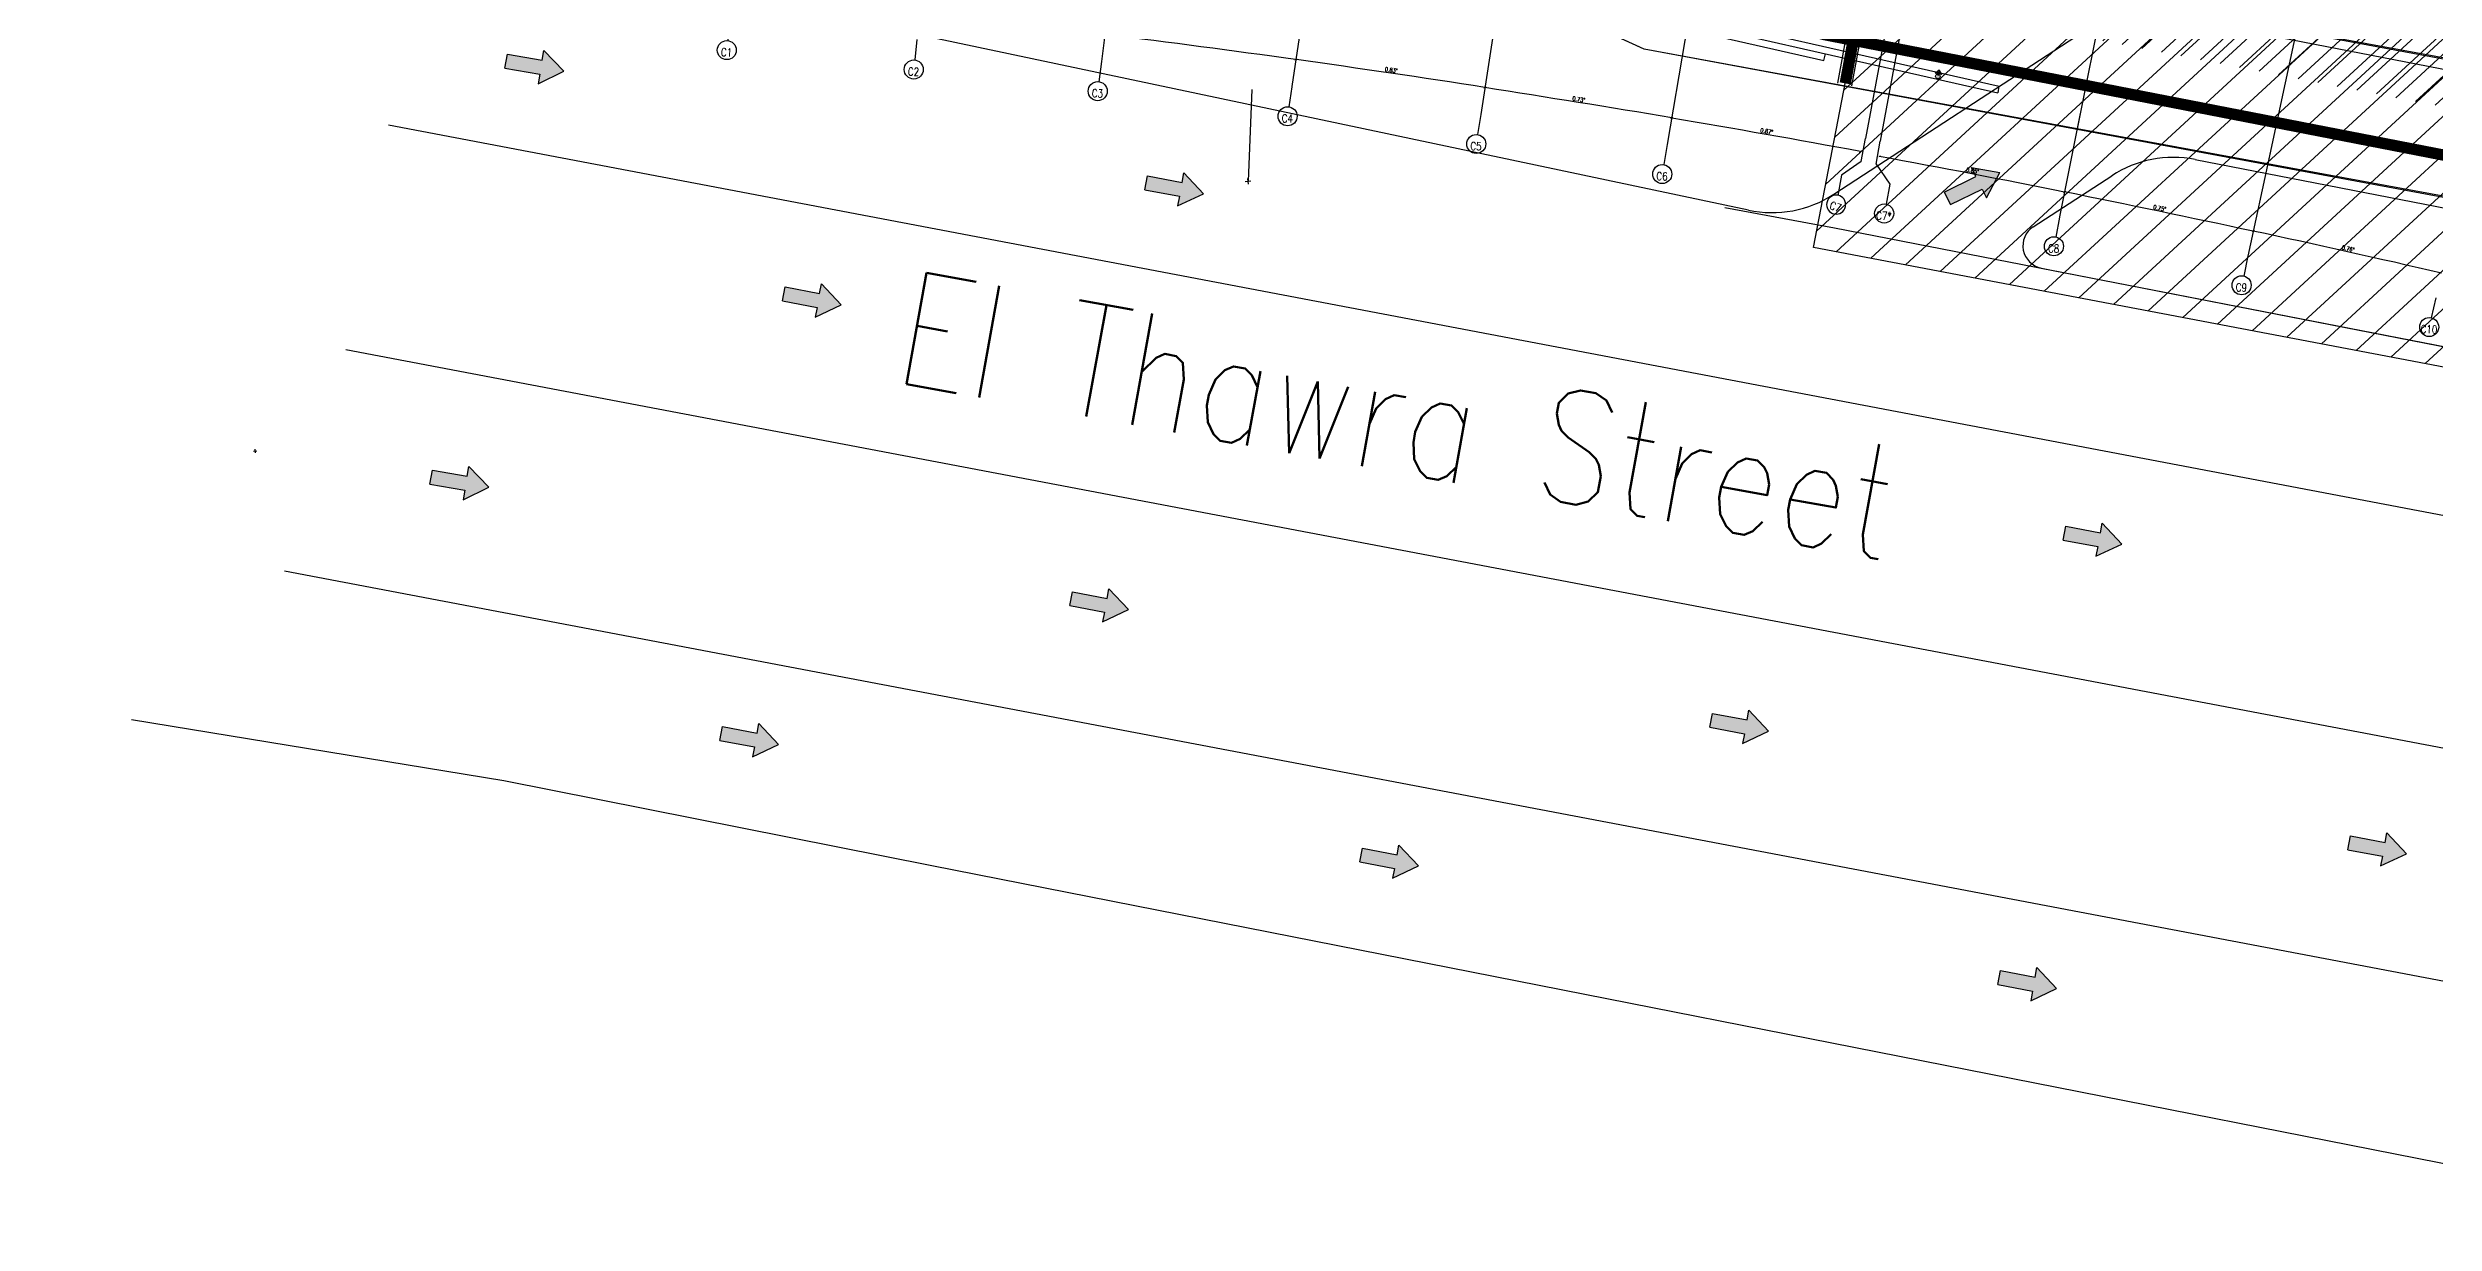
# Model space of a CAD drawing. Extents: x -678889171 to 586587, y -792238163 to 335485.
# Drawn here: x -678856976 to -678751703, y -792230080 to -792178227 of the extents above; entities that cross this region are included whole.
import ezdxf
from ezdxf.enums import TextEntityAlignment as Align

# ---------------------------------------------------------------- set-up
doc = ezdxf.new("R2010")
doc.units = 0
doc.header["$MEASUREMENT"] = 0
doc.layers.get('0').update_dxf_attribs({"color": 8})
for name, color, linetype in [('A-ANNO-LEGN', 252, 'Continuous'), ('A-FLOR-PATT', 252, 'Continuous'), ('A-SITE-PATT', 252, 'Continuous'), ('A-WALL', 252, 'Continuous'), ('XR-Axis$0$A-GRID-LINE-OUT', 252, 'Continuous')]:
    doc.layers.add(name, color=color, linetype=linetype)
doc.layers.add('BASEMENT3 LAYOUT$0$A-TABL-TEXT', color=252, linetype='Continuous', lineweight=30)
doc.layers.add('BASEMENT3 LAYOUT$0$HATCH5', color=252, linetype='Continuous', lineweight=15)
doc.styles.add('Ground floor Towers$0$$Bas01-Rname$0$EN-SC', font='swissc.ttf')
doc.styles.add('Ground floor Towers$0$$Bas01-Rname$0$EN-SCL', font='swisscl.ttf')
doc.styles.add('Ground floor Towers$0$04-Ground Floor$0$V2-lower ground$0$LEVEL  FOR LICENSE LOWER GR$0$$LG- LEVEL$0$AR-SR', font='sarb.shx')
doc.styles.add('MOD-E-TEXT', font='romans.shx', dxfattribs={"width": 0.8, "height": 1.8})
doc.styles.add('XR-Axis$0$MEDAD-E-TEXT', font='romans.shx', dxfattribs={"width": 0.8, "height": 1.8})
doc.styles.add('XR-Axis$0$MOD-E-TEXT', font='romans.shx', dxfattribs={"width": 0.8, "height": 1.8})

# ---------------------------------------------------------------- blocks, each defined once
blk = doc.blocks.new('A$C61C61320')
at = {"layer": 'BASEMENT3 LAYOUT$0$HATCH5'}
h = blk.add_hatch(dxfattribs=at)
h.set_pattern_fill('JIS_WOOD', color=256, scale=1000, style=0)
h.set_pattern_definition([(45, (-845680.3, -470481.1), (-500, 500), [])])
h.paths.add_polyline_path([(12441, -169432), (13408, -243254), (7111, -248399), (-61957, -237878), (-55832, -200866), (-20860, -206712), (-20783, -208438), (-16505, -208720), (-18718, -208569), (-18168, -169432)])
for p, q in [((-59883, -226954), (-62017, -241980)), ((-61377, -242078), (-59248, -227044))]:
    blk.add_line(p, q)
at = {"layer": 'BASEMENT3 LAYOUT$0$A-TABL-TEXT', "const_width": 500}
blk.add_lwpolyline([(-88972, 22776), (13087, 22212), (12978, -133204), (15398, -244279), (7657, -250605), (-62676, -239865), (-80696, -235654), (-118848, -234162), (-129625, -222084), (-129625, -153059), (-104567, -152629), (-88972, -151257)], close=True, dxfattribs=at)
blk.add_lwpolyline([(-61675, -241975), (-55832, -200866)], dxfattribs=at)
blk = doc.blocks.new('2')
at = {"layer": 'BASEMENT3 LAYOUT$0$A-TABL-TEXT', "const_width": 500}
blk.add_lwpolyline([(28949, 254973), (131008, 254409), (130899, 98994), (133319, -12082), (125578, -18407), (55244, -7667), (37225, -3456), (-927, -1965), (-11704, 10113), (-11704, 79139), (13353, 79569), (28949, 80940)], close=True, dxfattribs=at)
blk = doc.blocks.new('XR-Axis$0$_ArchTick')
at = {"const_width": 0.15}
blk.add_lwpolyline([(-0.5, -0.5), (0.5, 0.5)], dxfattribs=at)
blk = doc.blocks.new('*U190')
blk.add_circle((0, 0), 4.2)
at = {"layer": 'XR-Axis$0$A-GRID-LINE-OUT'}
blk.add_line((2.6, 12.9), (0.8, 4.1), dxfattribs=at)
at = {"style": 'XR-Axis$0$MEDAD-E-TEXT', "width": 0.8, "flags": 4}
for height, p in [(3.5, (-0.1, -1)), (1.8, (-0.1, 2.5))]:
    blk.add_attdef('00', text='', height=height, dxfattribs=at).set_placement(p, align=Align.MIDDLE_CENTER)
blk = doc.blocks.new('*U191')
blk.add_circle((0, 0), 4.2)
at = {"layer": 'XR-Axis$0$A-GRID-LINE-OUT'}
blk.add_line((2.4, 13), (0.8, 4.1), dxfattribs=at)
at = {"style": 'XR-Axis$0$MEDAD-E-TEXT', "width": 0.8, "flags": 4}
for height, p in [(3.5, (-0.1, -1)), (1.8, (-0.1, 2.5))]:
    blk.add_attdef('00', text='', height=height, dxfattribs=at).set_placement(p, align=Align.MIDDLE_CENTER)
blk = doc.blocks.new('*U197')
blk.add_circle((0, 0), 4.2)
at = {"layer": 'XR-Axis$0$A-GRID-LINE-OUT'}
blk.add_line((2.1, 13), (0.7, 4.1), dxfattribs=at)
at = {"style": 'XR-Axis$0$MEDAD-E-TEXT', "width": 0.8, "flags": 4}
for height, p in [(3.5, (-0.1, -1)), (1.8, (-0.1, 2.5))]:
    blk.add_attdef('00', text='', height=height, dxfattribs=at).set_placement(p, align=Align.MIDDLE_CENTER)
blk = doc.blocks.new('*U192')
blk.add_circle((0, 0), 4.2)
at = {"layer": 'XR-Axis$0$A-GRID-LINE-OUT'}
for p, q in [((-4.1, 21.6), (-2.5, 31.8)), ((-4.1, 21.6), (2.1, 13)), ((2.1, 13), (0.7, 4.1))]:
    blk.add_line(p, q, dxfattribs=at)
at = {"style": 'XR-Axis$0$MEDAD-E-TEXT', "width": 0.8, "flags": 4}
for height, p in [(3.5, (-0.1, -1)), (1.8, (-0.1, 2.5))]:
    blk.add_attdef('00', text='', height=height, dxfattribs=at).set_placement(p, align=Align.MIDDLE_CENTER)
blk = doc.blocks.new('*U193')
blk.add_circle((0, 0), 4.2)
at = {"layer": 'XR-Axis$0$A-GRID-LINE-OUT'}
blk.add_line((1.8, 13.1), (0.6, 4.2), dxfattribs=at)
at = {"style": 'XR-Axis$0$MEDAD-E-TEXT', "width": 0.8, "flags": 4}
for height, p in [(3.5, (-0.1, -1)), (1.8, (-0.1, 2.5))]:
    blk.add_attdef('00', text='', height=height, dxfattribs=at).set_placement(p, align=Align.MIDDLE_CENTER)
blk = doc.blocks.new('*U194')
blk.add_circle((0, 0), 4.2)
at = {"layer": 'XR-Axis$0$A-GRID-LINE-OUT'}
blk.add_line((1.6, 13.1), (0.5, 4.2), dxfattribs=at)
at = {"style": 'XR-Axis$0$MEDAD-E-TEXT', "width": 0.8, "flags": 4}
for height, p in [(3.5, (-0.1, -1)), (1.8, (-0.1, 2.5))]:
    blk.add_attdef('00', text='', height=height, dxfattribs=at).set_placement(p, align=Align.MIDDLE_CENTER)
blk = doc.blocks.new('*U195')
blk.add_circle((0, 0), 4.2)
at = {"layer": 'XR-Axis$0$A-GRID-LINE-OUT'}
blk.add_line((1.4, 13.1), (0.4, 4.2), dxfattribs=at)
at = {"style": 'XR-Axis$0$MEDAD-E-TEXT', "width": 0.8, "flags": 4}
for height, p in [(3.5, (-0.1, -1)), (1.8, (-0.1, 2.5))]:
    blk.add_attdef('00', text='', height=height, dxfattribs=at).set_placement(p, align=Align.MIDDLE_CENTER)
blk = doc.blocks.new('*U196')
blk.add_circle((0, 0), 4.2)
at = {"layer": 'XR-Axis$0$A-GRID-LINE-OUT'}
blk.add_line((1.2, 13.1), (0.4, 4.2), dxfattribs=at)
at = {"style": 'XR-Axis$0$MEDAD-E-TEXT', "width": 0.8, "flags": 4}
for height, p in [(3.5, (-0.1, -1)), (1.8, (-0.1, 2.5))]:
    blk.add_attdef('00', text='', height=height, dxfattribs=at).set_placement(p, align=Align.MIDDLE_CENTER)
blk = doc.blocks.new('*U200')
blk.add_circle((0, 0), 4.2)
at = {"layer": 'XR-Axis$0$A-GRID-LINE-OUT'}
blk.add_line((1, 13.2), (0.3, 4.2), dxfattribs=at)
at = {"style": 'XR-Axis$0$MEDAD-E-TEXT', "width": 0.8, "flags": 4}
for height, p in [(3.5, (-0.1, -1)), (1.8, (-0.1, 2.5))]:
    blk.add_attdef('00', text='', height=height, dxfattribs=at).set_placement(p, align=Align.MIDDLE_CENTER)
blk = doc.blocks.new('*U201')
blk.add_circle((0, 0), 4.2)
at = {"layer": 'XR-Axis$0$A-GRID-LINE-OUT'}
blk.add_line((0.8, 13.2), (0.3, 4.2), dxfattribs=at)
at = {"style": 'XR-Axis$0$MEDAD-E-TEXT', "width": 0.8, "flags": 4}
for height, p in [(3.5, (-0.1, -1)), (1.8, (-0.1, 2.5))]:
    blk.add_attdef('00', text='', height=height, dxfattribs=at).set_placement(p, align=Align.MIDDLE_CENTER)
blk = doc.blocks.new('GR')
at = {"layer": 'A-FLOR-PATT'}
h = blk.add_hatch(color=256, dxfattribs=at)
h.dxf.hatch_style = 1
h.paths.add_polyline_path([(-31279, 4502), (-31335, 4071), (-32877, 4271), (-32957, 3654), (-31416, 3454), (-31472, 3023), (-30362, 3631)])
h = blk.add_hatch(color=256, dxfattribs=at)
h.dxf.hatch_style = 1
h.paths.add_polyline_path([(32568, 589), (32360, 971), (30995, 228), (30697, 774), (32063, 1517), (31855, 1899), (33109, 1733)])
h = blk.add_hatch(color=256, dxfattribs=at)
h.dxf.hatch_style = 1
h.paths.add_polyline_path([(-2845, 261), (-2908, -169), (-4446, 59), (-4537, -557), (-3000, -784), (-3063, -1214), (-1944, -626)])
h = blk.add_hatch(color=256, dxfattribs=at)
h.dxf.hatch_style = 1
h.paths.add_polyline_path([(-18621, -5284), (-18685, -5714), (-20223, -5486), (-20314, -6101), (-18776, -6329), (-18840, -6759), (-17720, -6171)])
h = blk.add_hatch(color=256, dxfattribs=at)
h.dxf.hatch_style = 1
h.paths.add_polyline_path([(38254, -13536), (38191, -13965), (36653, -13738), (36562, -14353), (38099, -14581), (38036, -15011), (39156, -14423)])
h = blk.add_hatch(color=256, dxfattribs=at)
h.dxf.hatch_style = 1
h.paths.add_polyline_path([(-33839, -13964), (-33895, -14395), (-35436, -14195), (-35517, -14812), (-33975, -15012), (-34031, -15443), (-32922, -14835)])
h = blk.add_hatch(color=256, dxfattribs=at)
h.dxf.hatch_style = 1
h.paths.add_polyline_path([(-5404, -18205), (-5468, -18635), (-7006, -18407), (-7097, -19023), (-5559, -19250), (-5623, -19680), (-4503, -19092)])
h = blk.add_hatch(color=256, dxfattribs=at)
h.dxf.hatch_style = 1
h.paths.add_polyline_path([(23021, -22417), (22957, -22846), (21419, -22619), (21328, -23234), (22866, -23462), (22802, -23892), (23922, -23304)])
h = blk.add_hatch(color=256, dxfattribs=at)
h.dxf.hatch_style = 1
h.paths.add_polyline_path([(-20589, -24771), (-20653, -25201), (-22190, -24973), (-22282, -25589), (-20744, -25817), (-20807, -26247), (-19688, -25659)])
h = blk.add_hatch(color=256, dxfattribs=at)
h.dxf.hatch_style = 1
h.paths.add_polyline_path([(51361, -26673), (51297, -27103), (49759, -26875), (49668, -27491), (51206, -27719), (51142, -28148), (52262, -27560)])
h = blk.add_hatch(color=256, dxfattribs=at)
h.dxf.hatch_style = 1
h.paths.add_polyline_path([(7836, -28983), (7773, -29413), (6235, -29185), (6144, -29801), (7681, -30028), (7618, -30458), (8737, -29870)])
h = blk.add_hatch(color=256, dxfattribs=at)
h.dxf.hatch_style = 1
h.paths.add_polyline_path([(36176, -33239), (36113, -33669), (34575, -33441), (34483, -34057), (36021, -34285), (35958, -34715), (37077, -34127)])
for p, q in [((24660, 51410), (18908, 6297)), ((43550, 48720), (36448, 3794)), ((52630, 47210), (44877, 2399)), ((91118, 2089), (18801, 12366)), ((91171, 1959), (18807, 12365)), ((28454, 12193), (27138, 2987)), ((29103, 12100), (27788, 2894)), ((-6293, 9652), (-6682, 5019)), ((2250, 8873), (1750, 4250)), ((13777, 8460), (25161, 6361)), ((13866, 8749), (32878, 5243)), ((13955, 9037), (32932, 5538)), ((40209, 8958), (62899, 5486)), ((22104, -378), (-24972, 7595)), ((10657, 7984), (10134, 3364)), ((25835, 476), (36557, 8092)), ((17216, 6532), (15814, 7108)), ((17215, 6531), (15847, 7093)), ((92333, -4144), (17215, 6531)), ((92416, -4281), (17216, 6532)), ((18995, 6982), (18406, 2369)), ((25161, 6361), (25216, 6656)), ((32921, 5540), (32878, 5243)), ((-32957, 3654, 306912), (-32877, 4271, 306912)), ((-32877, 4271, 306912), (-31335, 4071, 306912)), ((-31335, 4071, 306912), (-31279, 4502, 306912)), ((-31279, 4502, 306912), (-30362, 3631, 306912)), ((36557, 4475), (35832, -118)), ((-32957, 3654, 306912), (-31416, 3454, 306912)), ((-31472, 3023, 306912), (-30362, 3631, 306912)), ((-31416, 3454, 306912), (-31472, 3023, 306912)), ((0, 4057), (0, 0)), ((41703, 2660), (59590, -77)), ((44994, 3078), (44201, -1503)), ((30697, 774, 0), (32063, 1517, 0)), ((32063, 1517, 0), (31855, 1899, 0)), ((31855, 1899, 0), (33109, 1733, 0)), ((32568, 589, 0), (33109, 1733, 0)), ((34684, -598), (38051, 1794)), ((-37994, 943), (95815, -18883)), ((-4537, -557, 306912), (-4446, 59, 306912)), ((-4446, 59, 306912), (-2908, -169, 306912)), ((-2908, -169, 306912), (-2845, 261, 306912)), ((-2845, 261, 306912), (-1944, -626, 306912)), ((-126, -19, -306), (126, 19, -306)), ((19, -126, -306), (-19, 126, -306)), ((30697, 774, 0), (30995, 228, 0)), ((30995, 228, 0), (32360, 971, 0)), ((32360, 971, 0), (32568, 589, 0)), ((-4537, -557, 306912), (-3000, -784, 306912)), ((-3063, -1214, 306912), (-1944, -626, 306912)), ((-3000, -784, 306912), (-3063, -1214, 306912)), ((21053, -295), (25922, -1005)), ((21053, -295), (25922, -1005)), ((25922, -1005), (53339, -5194)), ((25922, -1005), (53339, -5194)), ((35112, -2402), (64365, -6878)), ((-20314, -6101, 306912), (-20223, -5486, 306912)), ((-20314, -6101, 306912), (-18776, -6329, 306912)), ((-20223, -5486, 306912), (-18685, -5714, 306912)), ((-18840, -6759, 306912), (-17720, -6171, 306912)), ((-18685, -5714, 306912), (-18621, -5284, 306912)), ((-18621, -5284, 306912), (-17720, -6171, 306912)), ((-18776, -6329, 306912), (-18840, -6759, 306912)), ((-39473, -9037), (94336, -28863)), ((-43354, -13677, -180), (-43206, -13655, -180)), ((-43269, -13740, -180), (-43291, -13591, -180)), ((38191, -13965, 306912), (38254, -13536, 306912)), ((38254, -13536, 306912), (39156, -14423, 306912)), ((-35517, -14812, 306912), (-35436, -14195, 306912)), ((-35436, -14195, 306912), (-33895, -14395, 306912)), ((-33895, -14395, 306912), (-33839, -13964, 306912)), ((-33839, -13964, 306912), (-32922, -14835, 306912)), ((36562, -14353, 306912), (36653, -13738, 306912)), ((36562, -14353, 306912), (38099, -14581, 306912)), ((36653, -13738, 306912), (38191, -13965, 306912)), ((38036, -15011, 306912), (39156, -14423, 306912)), ((38099, -14581, 306912), (38036, -15011, 306912)), ((-35517, -14812, 306912), (-33975, -15012, 306912)), ((-34031, -15443, 306912), (-32922, -14835, 306912)), ((-33975, -15012, 306912), (-34031, -15443, 306912)), ((-41774, -18895), (92035, -38721)), ((-7097, -19023, 306912), (-7006, -18407, 306912)), ((-7006, -18407, 306912), (-5468, -18635, 306912)), ((-5468, -18635, 306912), (-5404, -18205, 306912)), ((-5404, -18205, 306912), (-4503, -19092, 306912)), ((-7097, -19023, 306912), (-5559, -19250, 306912)), ((-5623, -19680, 306912), (-4503, -19092, 306912)), ((-5559, -19250, 306912), (-5623, -19680, 306912)), ((21328, -23234, 306912), (21419, -22619, 306912)), ((21419, -22619, 306912), (22957, -22846, 306912)), ((22957, -22846, 306912), (23021, -22417, 306912)), ((23021, -22417, 306912), (23922, -23304, 306912)), ((21328, -23234, 306912), (22866, -23462, 306912)), ((22802, -23892, 306912), (23922, -23304, 306912)), ((22866, -23462, 306912), (22802, -23892, 306912)), ((-22282, -25589, 306912), (-22190, -24973, 306912)), ((-22190, -24973, 306912), (-20653, -25201, 306912)), ((-20653, -25201, 306912), (-20589, -24771, 306912)), ((-20589, -24771, 306912), (-19688, -25659, 306912)), ((-48245, -25725), (-31738, -27745)), ((-48245, -25725), (-31738, -27745)), ((-22282, -25589, 306912), (-20744, -25817, 306912)), ((-20807, -26247, 306912), (-19688, -25659, 306912)), ((-20744, -25817, 306912), (-20807, -26247, 306912)), ((49668, -27491, 306912), (49759, -26875, 306912)), ((49759, -26875, 306912), (51297, -27103, 306912)), ((51297, -27103, 306912), (51361, -26673, 306912)), ((51361, -26673, 306912), (52262, -27560, 306912)), ((-31738, -27745), (-12710, -30715)), ((-31738, -27745), (-12710, -30715)), ((49668, -27491, 306912), (51206, -27719, 306912)), ((51142, -28148, 306912), (52262, -27560, 306912)), ((51206, -27719, 306912), (51142, -28148, 306912)), ((6144, -29801, 306912), (6235, -29185, 306912)), ((6235, -29185, 306912), (7773, -29413, 306912)), ((7773, -29413, 306912), (7836, -28983, 306912)), ((7836, -28983, 306912), (8737, -29870, 306912)), ((6144, -29801, 306912), (7681, -30028, 306912)), ((7618, -30458, 306912), (8737, -29870, 306912)), ((7681, -30028, 306912), (7618, -30458, 306912)), ((-12710, -30715), (67906, -43240)), ((-12710, -30715), (67906, -43240)), ((34483, -34057, 306912), (34575, -33441, 306912)), ((34575, -33441, 306912), (36113, -33669, 306912)), ((36113, -33669, 306912), (36176, -33239, 306912)), ((36176, -33239, 306912), (37077, -34127, 306912)), ((34483, -34057, 306912), (36021, -34285, 306912)), ((35958, -34715, 306912), (37077, -34127, 306912)), ((36021, -34285, 306912), (35958, -34715, 306912))]:
    blk.add_line(p, q, dxfattribs=at)
at = {"layer": 'A-FLOR-PATT', "ltscale": 100}
for p, q in [((30091, 5995), (30265, 6157)), ((30369, 5943), (30091, 5995)), ((30265, 6157), (30210, 5862)), ((30265, 6157), (30369, 5943))]:
    blk.add_line(p, q, dxfattribs=at)
blk.add_circle((30210, 5862), 100, dxfattribs=at)
at = {"layer": 'A-FLOR-PATT'}
for centre, radius, start, end in [((-55662, -578845), 607203, 74.221434, 89.826134), ((-55662, -578845), 599703, 74.221434, 89.826134), ((-55203, -574460), 582713, 84.379714, 85.206267), ((-54824, -571088), 579321, 83.548479, 84.379714), ((-63230, -642777), 651487, 82.788053, 83.522941), ((-52225, -551593), 559630, 81.86857, 82.7339), ((-51349, -551527), 559378, 81.01574, 81.8688), ((40946, -2283), 5000, 81.30063, 125.38785), ((22939, 4552), 5000, 260.38785, 305.38785), ((-65662, -636771), 645817, 80.188284, 80.942518), ((35263, -1413), 1000, 125.38785, 261.30063), ((-66018, -633745), 642905, 79.353037, 80.111108)]:
    blk.add_arc(centre, radius, start, end, dxfattribs=at)
ref = blk.add_blockref('*U201', (-23212, 4848), dxfattribs=dict(at, xscale=100.0000000000003, yscale=100.0000000000003, zscale=100.0000000000003, rotation=0.4873584021136138))
ref.add_attrib('00', 'C1', dxfattribs={"layer": '0', "height": 353, "rotation": 0.48736, "style": 'XR-Axis$0$MEDAD-E-TEXT', "width": 0.8}).set_placement((-23218, 4751), align=Align.MIDDLE_CENTER)
ref = blk.add_blockref('*U200', (-14938, 4329), dxfattribs=dict(at, xscale=100.0000000000003, yscale=100.0000000000003, zscale=100.0000000000003, rotation=0.4873584021136138))
ref.add_attrib('00', 'C2', dxfattribs={"layer": '0', "height": 353, "rotation": 0.48736, "style": 'XR-Axis$0$MEDAD-E-TEXT', "width": 0.8}).set_placement((-14944, 4232), align=Align.MIDDLE_CENTER)
for p, xscale, yscale, zscale, rotation in [((1865, 5451), 100, 100, 100, 354.3797143073716), ((1912, 5448), 100, 100, 100, 174.3797143073715), ((10261, 4552), 99.99999999999999, 99.99999999999999, 99.99999999999999, 173.5229413319811), ((10270, 4564), 99.99999999999999, 99.99999999999999, 99.99999999999999, 353.5484786027473), ((18556, 3543), 100, 100, 100, 172.7338989724722), ((18557, 3556), 100, 100, 100, 352.7880529312436), ((26932, 2411), 99.99999999999999, 99.99999999999999, 99.99999999999999, 351.8685696023722), ((27769, 2228), 100, 100, 100, 171.8687964794027), ((36005, 988), 100, 100, 100, 351.0157444468602), ((36006, 994), 100, 100, 100, 170.9425177532521), ((44392, -400), 100, 100, 100, 350.1882841757615), ((44393, -392), 100, 100, 100, 170.1111083021235)]:
    blk.add_blockref('XR-Axis$0$_ArchTick', p, dxfattribs=dict(at, xscale=xscale, yscale=yscale, zscale=zscale, rotation=rotation))
ref = blk.add_blockref('*U196', (-6792, 3703), dxfattribs=dict(at, xscale=100.0000000000003, yscale=100.0000000000003, zscale=100.0000000000003, rotation=0.4873584021136138))
ref.add_attrib('00', 'C3', dxfattribs={"layer": '0', "height": 353, "rotation": 0.48736, "style": 'XR-Axis$0$MEDAD-E-TEXT', "width": 0.8}).set_placement((-6798, 3606), align=Align.MIDDLE_CENTER)
ref = blk.add_blockref('*U195', (1624, 2936), dxfattribs=dict(at, xscale=100.0000000000006, yscale=100.0000000000006, zscale=100.0000000000006, rotation=0.5667326876115125))
ref.add_attrib('00', 'C4', dxfattribs={"layer": '0', "height": 353, "rotation": 0.56673, "style": 'XR-Axis$0$MEDAD-E-TEXT', "width": 0.8}).set_placement((1618, 2838), align=Align.MIDDLE_CENTER)
ref = blk.add_blockref('*U194', (9987, 2052), dxfattribs=dict(at, xscale=100.0000000000005, yscale=100.0000000000005, zscale=100.0000000000005, rotation=0.5667326876115127))
ref.add_attrib('00', 'C5', dxfattribs={"layer": '0', "height": 353, "rotation": 0.56673, "style": 'XR-Axis$0$MEDAD-E-TEXT', "width": 0.8}).set_placement((9981, 1954), align=Align.MIDDLE_CENTER)
ref = blk.add_blockref('*U192', (25957, 24), dxfattribs=dict(at, xscale=-100.0000000000002, yscale=100.0000000000003, zscale=100.0000000000003, rotation=342.8136913904711))
ref.add_attrib('00', 'C7', dxfattribs={"layer": '0', "height": 353, "rotation": 342.81369, "style": 'XR-Axis$0$MEDAD-E-TEXT', "width": 0.8}).set_placement((25935, -72), align=Align.MIDDLE_CENTER)
ref = blk.add_blockref('*U193', (18239, 1060), dxfattribs=dict(at, xscale=100.0000000000004, yscale=100.0000000000004, zscale=100.0000000000004, rotation=0.5667326876115131))
ref.add_attrib('00', 'C6', dxfattribs={"layer": '0', "height": 353, "rotation": 0.56673, "style": 'XR-Axis$0$MEDAD-E-TEXT', "width": 0.8}).set_placement((18233, 962), align=Align.MIDDLE_CENTER)
ref = blk.add_blockref('*U192', (28092, -281), dxfattribs=dict(at, xscale=100.0000000000003, yscale=100.0000000000003, zscale=100.0000000000003, rotation=0.9234478142732774))
ref.add_attrib('00', 'C7*', dxfattribs={"layer": '0', "height": 353, "rotation": 0.92345, "style": 'XR-Axis$0$MEDAD-E-TEXT', "width": 0.8}).set_placement((28087, -379), align=Align.MIDDLE_CENTER)
ref = blk.add_blockref('*U197', (35631, -1423), dxfattribs=dict(at, xscale=100.0000000000004, yscale=100.0000000000004, zscale=100.0000000000004, rotation=0.5667326876115132))
ref.add_attrib('00', 'C8', dxfattribs={"layer": '0', "height": 353, "rotation": 0.56673, "style": 'XR-Axis$0$MEDAD-E-TEXT', "width": 0.8}).set_placement((35625, -1520), align=Align.MIDDLE_CENTER)
ref = blk.add_blockref('*U191', (43975, -2804), dxfattribs=dict(at, xscale=100.0000000000004, yscale=100.0000000000004, zscale=100.0000000000004, rotation=0.5667326876115135))
ref.add_attrib('00', 'C9', dxfattribs={"layer": '0', "height": 353, "rotation": 0.56673, "style": 'XR-Axis$0$MEDAD-E-TEXT', "width": 0.8}).set_placement((43969, -2902), align=Align.MIDDLE_CENTER)
ref = blk.add_blockref('*U190', (52317, -4309), dxfattribs=dict(at, xscale=100.0000000000004, yscale=100.0000000000004, zscale=100.0000000000004, rotation=0.5667326876115135))
ref.add_attrib('00', 'C10', dxfattribs={"layer": '0', "height": 353, "rotation": 0.56673, "style": 'XR-Axis$0$MEDAD-E-TEXT', "width": 0.8}).set_placement((52311, -4407), align=Align.MIDDLE_CENTER)
at = {"layer": 'A-FLOR-PATT', "style": 'MOD-E-TEXT', "width": 0.8}
blk.add_text('El Thawra Street', height=5000, rotation=352.13016, dxfattribs=at).set_placement((-15371, -9466))
blk.add_text('El Thawra Street', height=5000, rotation=352.13016, dxfattribs=at).set_placement((-15371, -9466))
at = {"layer": 'A-FLOR-PATT', "char_height": 180, "attachment_point": 5, "style": 'XR-Axis$0$MOD-E-TEXT'}
for s, insert, rotation in [('\\A1;0.83°', (6108, 5161), 353.9641), ('\\A1;0.73°', (14427, 4206), 353.1555), ('\\A1;0.87°', (22765, 3132), 352.30123), ('\\A1;0.85°', (31910, 1762), 351.44227), ('\\A1;0.75°', (40224, 449), 350.5654), ('\\A1;0.76°', (48606, -998), 349.73207)]:
    blk.add_mtext(s, dxfattribs=dict(at, insert=insert, rotation=rotation))
at = {"layer": 'A-FLOR-PATT', "style": 'Ground floor Towers$0$04-Ground Floor$0$V2-lower ground$0$LEVEL  FOR LICENSE LOWER GR$0$$LG- LEVEL$0$AR-SR', "flags": 12}
for tag, p in [('P', (30238, 72204)), ('L', (30296, 72860))]:
    blk.add_attdef(tag, text='', height=500, dxfattribs=at).set_placement(p, align=Align.RIGHT)
at = {"layer": 'A-FLOR-PATT'}
for tag, p, height, style in [('N', (85492, 56633), 250, 'Ground floor Towers$0$$Bas01-Rname$0$EN-SC'), ('N', (89389, 56633), 250, 'Ground floor Towers$0$$Bas01-Rname$0$EN-SC'), ('N', (94598, 56633), 250, 'Ground floor Towers$0$$Bas01-Rname$0$EN-SC'), ('SN', (85299, 56025), 200, 'Ground floor Towers$0$$Bas01-Rname$0$EN-SCL'), ('AN', (85923, 56313), 200, 'Ground floor Towers$0$$Bas01-Rname$0$EN-SCL'), ('F', (85927, 56009), 200, 'Ground floor Towers$0$$Bas01-Rname$0$EN-SCL'), ('SN', (89197, 56025), 200, 'Ground floor Towers$0$$Bas01-Rname$0$EN-SCL'), ('AN', (89820, 56313), 200, 'Ground floor Towers$0$$Bas01-Rname$0$EN-SCL'), ('F', (89824, 56009), 200, 'Ground floor Towers$0$$Bas01-Rname$0$EN-SCL'), ('SN', (94405, 56025), 200, 'Ground floor Towers$0$$Bas01-Rname$0$EN-SCL'), ('AN', (95028, 56313), 200, 'Ground floor Towers$0$$Bas01-Rname$0$EN-SCL'), ('F', (95032, 56009), 200, 'Ground floor Towers$0$$Bas01-Rname$0$EN-SCL')]:
    blk.add_attdef(tag, p, '', height=height, dxfattribs=dict(at, style=style))
at = {"layer": 'A-FLOR-PATT', "style": 'Ground floor Towers$0$$Bas01-Rname$0$EN-SCL', "width": 0.8}
for p in [(85305, 56295), (89202, 56295), (94411, 56295)]:
    blk.add_attdef('FN', p, '', height=250, dxfattribs=at)

msp = doc.modelspace()

# ---------------------------------------------------------------- block references
at = {"layer": 'A-SITE-PATT', "rotation": 357.6731745000001}
for name, p in [('A$C61C61320', (-678706236.4, -791940528, -212772)), ('2', (-678833487.2, -792167746.4, -212772))]:
    msp.add_blockref(name, p, dxfattribs=at)

# ---------------------------------------------------------------- next in the draw order: block references
at = {"layer": 'A-WALL', "rotation": 357.6731745000001}
msp.add_blockref('GR', (-678804025.1, -792184118.5, -212772), dxfattribs=at)

# ---------------------------------------------------------------- next in the draw order: hatches: boundary and pattern name
at = {"layer": 'A-ANNO-LEGN'}
h = msp.add_hatch(dxfattribs=at)
h.set_pattern_fill('ANSI31', color=256, scale=10000, angle=-2.326826)
h.set_pattern_definition([(42.67317, (-679564563.7, -792179516.5), (-847.2694, 919.04), [])])
h.paths.add_polyline_path([(-678777672.9, -792179735.1), (-678770187.1, -792139007.1), (-678733063.7, -792148537.2), (-678731444, -792108675.1), (-678688692.2, -792110162.1), (-678692240, -792193145.5), (-678709626, -792200229.2), (-678779081.8, -792187036.6)])

# ---------------------------------------------------------------- next in the draw order: linework, layer by layer
at = {"layer": 'A-ANNO-LEGN', "elevation": -212772}
msp.add_lwpolyline([(-678777672.9, -792179735.1), (-678770187.1, -792139007.1), (-678733063.7, -792148537.2), (-678731444, -792108675.1), (-678688692.2, -792110162.1), (-678692240, -792193145.5), (-678709626, -792200229.2), (-678779081.8, -792187036.6)], close=True, dxfattribs=at)

doc.saveas('drawing.dxf')
